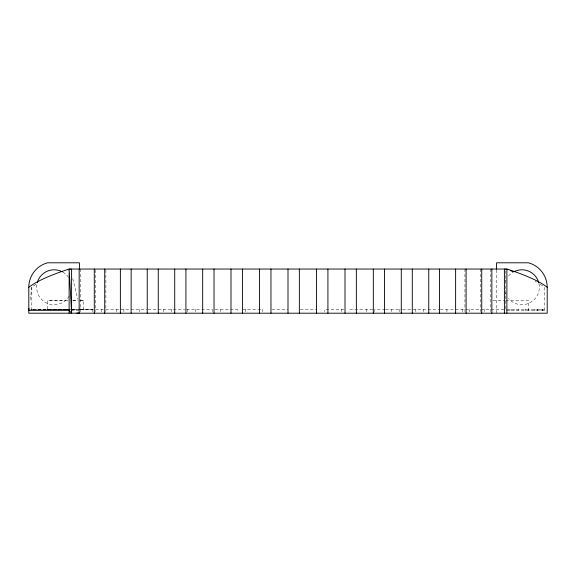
<?xml version="1.0" encoding="UTF-8"?>
<svg xmlns="http://www.w3.org/2000/svg" width="576" height="576" viewBox="0 0 576 576"><rect width="100%" height="100%" fill="white"/><g stroke="black" fill="none" stroke-linecap="round" stroke-linejoin="round"><path stroke-width="0.43" stroke-dasharray="2.88 2.16" d="M31.795 310.342L31.838 287.251A106.474 23.494 -9.9 0 1 37.066 283.514M47.599 309.341L50.011 309.341L47.599 309.341L47.606 300.362L65.592 300.355M78.307 309.341L83.578 309.348L83.578 300.37L79.74 300.362M92.455 311.659L92.455 309.355L80.294 309.348M38.376 309.6L70.243 309.341M36.022 309.348L35.978 309.838L35.928 309.348M38.434 309.758L38.47 309.348M50.652 309.355L70.322 309.384L66.096 309.377M510.019 309.384L509.904 310.385L509.904 309.384M514.073 310.385L514.188 309.384M518.062 310.385L518.17 309.384M30.204 299.686L31.838 287.251M540.072 309.845L540.072 310.385M542.268 310.385L542.182 309.384L542.268 310.385L544.126 309.384L544.205 310.385L505.57 310.385L505.57 270.835M29.549 310.097L33.732 309.348M83.578 300.37L79.74 300.377M73.073 309.384L79.243 309.377M80.122 309.37L92.455 309.355M72.85 300.377L78.314 300.377M67.918 300.355L47.606 300.362M72.85 300.355L77.566 300.362M493.034 300.406L504.886 300.406M505.757 300.406L528.401 300.406L528.401 309.384M47.268 309.348L50.011 309.348M79.74 309.355L81.166 309.355M70.438 309.348L31.795 309.348L67.32 309.341M71.338 309.348L77.63 309.348L68.184 309.341M80.474 309.384L147.254 309.384M148.111 309.384L185.026 309.384M186.509 309.384L212.378 309.384L212.378 311.674M215.302 309.384L229.514 309.384M230.35 309.384L237.449 309.384L237.449 311.674M242.618 309.384L262.699 309.384L262.699 311.674M271.865 309.384L288 309.384M300.254 309.384L316.39 309.384M343.937 309.384L324.626 309.384L324.626 311.674M372.823 309.384L349.798 309.384L349.798 311.674M385.25 309.384L374.724 309.384L374.724 311.674M385.69 309.384L401.918 309.384M402.754 309.384L439.416 309.384M440.309 309.384L465.062 309.384M465.804 309.384L544.205 309.384M72.85 309.341L74.585 309.341M71.266 310.385L80.474 310.385L79.848 307.8M82.966 309.348L83.578 309.348M505.483 292.896L506.124 294.437M72.734 278.518L77.753 299.189M33.653 309.348L33.732 310.342M544.205 310.385L544.205 287.251A106.488 23.35 10 0 0 538.985 283.514M496.57 269.971L496.57 313.2M490.529 269.042L490.529 311.674M484.776 309.384L484.776 311.674M480.499 269.042L480.499 311.674M469.735 309.384L469.735 311.674M464.94 269.042L464.94 311.674M462.485 309.384L462.485 311.674M446.926 309.384L446.926 311.674M423.41 309.384L423.41 311.674M415.678 309.384L415.678 311.674M399.305 309.384L399.305 311.674M391.392 309.384L391.392 311.674M366.66 309.384L366.66 311.674M341.626 309.384L341.626 311.674M245.707 309.384L245.707 311.674M220.586 309.384L220.586 311.674M195.718 309.384L195.718 311.674M187.61 309.384L187.61 311.674M171.238 309.384L171.238 311.674M163.26 309.384L163.26 311.674M139.45 309.384L139.45 311.674M123.883 309.384L123.883 311.674M116.309 309.384L116.309 311.674M105.869 269.935L105.869 311.674M101.268 309.384L101.268 311.674M95.515 269.935L95.515 311.674M80.474 269.042L80.474 311.789M538.934 283.471A17.46 17.46 0 0 1 530.618 302.378L526.406 304.121A17.46 17.46 0 0 1 508.507 298.483M505.476 281.282A17.46 17.46 0 0 1 506.059 279.871M508.507 276.026A17.46 17.46 0 0 1 513.151 272.131M69.235 295.985A17.46 17.46 0 0 1 37.246 282.73M62.849 272.131A17.46 17.46 0 0 1 69.235 278.525M535.068 281.225A106.488 23.35 10 0 1 536.436 281.995M540.072 309.384L540.029 309.96L540.072 309.384M525.449 309.384L525.449 310.385L525.449 309.384M528.833 309.384L528.833 310.385L528.833 309.384M534.924 309.384L534.924 310.385L534.924 309.384M537.617 309.384L537.617 310.385L537.617 309.384"/><path stroke-width="0.86" d="M29.03 308.57L28.8 310.342L69.106 310.342L71.597 313.2L71.597 269.042M28.8 287.251L30.881 285.768A116.165 24.437 -9.5 0 1 69.156 269.042L506.894 269.042A116.172 24.458 9.5 0 1 547.2 287.251L547.2 313.2L28.8 313.2L28.8 287.251A25.315 25.315 0 0 1 47.563 262.8L79.43 262.8L79.43 269.1M68.263 269.791L70.43 269.042M76.766 313.049L79.43 313.2M71.597 313.2L69.156 269.042L69.106 313.2M506.894 269.042L506.894 313.2M504.403 269.042L504.403 313.2M496.57 269.1L496.57 262.8L528.437 262.8A25.315 25.315 0 0 1 547.2 287.251M491.854 269.042L491.854 313.2M481.738 269.042L481.738 313.2M466.085 269.042L466.085 313.2M455.623 269.042L455.623 313.2M439.524 269.042L439.524 313.2M428.76 269.042L428.76 313.2M412.286 269.042L412.286 313.2M401.278 269.042L401.278 313.2M384.523 269.042L384.523 313.2M373.313 269.042L373.313 313.2M356.35 269.042L356.35 313.2M345.01 269.042L345.01 313.2M327.917 269.042L327.917 313.2M316.49 269.042L316.49 313.2M299.354 269.042L299.354 313.2M288 269.042L288 313.2M270.965 269.042L270.965 313.2M259.51 269.042L259.51 313.2M242.417 269.042L242.417 313.2M230.99 269.042L230.99 313.2M214.027 269.042L214.027 313.2M202.687 269.042L202.687 313.2M185.926 269.042L185.926 313.2M174.722 269.042L174.722 313.2M158.256 269.042L158.256 313.2M147.24 269.042L147.24 313.2M131.141 269.042L131.141 313.2M120.377 269.042L120.377 313.2M104.724 269.042L104.724 313.2M94.284 269.042L94.284 313.2M79.157 269.042L79.157 313.2M37.246 282.73A17.46 17.46 0 0 1 62.179 271.764M505.57 269.042A106.488 23.35 10 0 1 507.787 269.777M510.811 270.821A106.488 23.35 10 0 1 513.338 271.721M513.821 271.764A17.46 17.46 0 0 1 538.754 282.73"/></g></svg>
